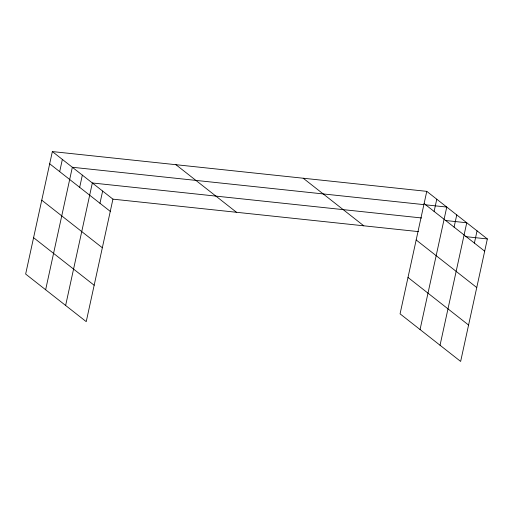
<?xml version="1.0" encoding="UTF-8"?>
<svg xmlns="http://www.w3.org/2000/svg" width="513" height="513" viewBox="0 0 513 513"><rect width="100%" height="100%" fill="white"/><g stroke="black" fill="none" stroke-linecap="round" stroke-linejoin="round"><path stroke-width="0.77" d="M52.358 151.572L25.65 274.057L86.229 321.645L112.937 199.153L52.358 151.572L426.771 191.355L487.35 238.943L460.642 361.428L400.063 313.847L426.771 191.355M59.688 171.643L62.355 159.421M45.638 289.762L72.346 167.27L423.796 204.623M79.675 187.348L82.343 175.125M65.632 305.466L92.34 182.974L421.609 217.967M99.971 203.283L102.638 191.067M434.101 211.433L436.768 199.211M420.057 329.551L446.765 207.06L425.38 204.79M454.095 227.131L456.756 214.915M440.045 345.249L466.753 222.764L445.367 220.494M474.39 243.072L477.052 230.85M112.937 199.153L418.441 231.619M465.176 236.583L487.35 238.943M424.11 203.578L484.682 251.165M416.171 239.969L476.75 287.549M303.215 178.229L363.794 225.81M408.002 277.456L468.574 325.043M175.914 164.699L236.493 212.286M49.69 163.788L110.269 211.375M41.758 200.179L102.337 247.76M33.582 237.673L94.161 285.254"/></g></svg>
